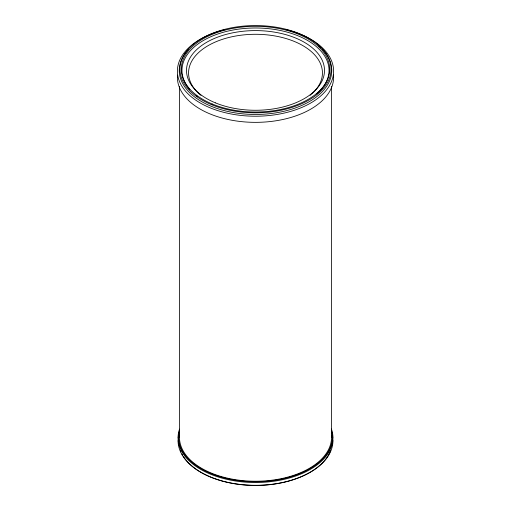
<?xml version="1.0" encoding="UTF-8"?>
<svg xmlns="http://www.w3.org/2000/svg" width="511" height="511" viewBox="0 0 511 511"><rect width="100%" height="100%" fill="white"/><g stroke="black" fill="none" stroke-linecap="round" stroke-linejoin="round"><path stroke-width="0.77" d="M331.53 86.385L331.53 437.288M179.47 86.5L179.47 437.403M331.492 435.851A76.03 43.895 0 0 1 254.976 481.241A76.03 43.895 0 0 1 179.553 435.251M332.948 440.539A77.448 44.713 0 0 1 255.602 485.316A77.448 44.713 0 0 1 178.052 440.661M178.211 437.735A77.448 44.713 0 0 1 178.416 436.279M332.565 436.158A77.448 44.713 0 0 1 332.776 437.62M330.662 450.376A76.874 44.38 0 0 1 323.846 461.388M323.348 461.938A76.874 44.38 0 0 1 252.364 485.412A76.874 44.38 0 0 1 184.937 458.68M184.516 458.105A76.874 44.38 0 0 1 183.334 456.368M182.619 455.192A76.874 44.38 0 0 1 181.967 454.004M180.951 451.909A76.874 44.38 0 0 1 180.377 450.491M331.435 429.029A77.448 44.713 0 0 1 255.602 482.525A77.448 44.713 0 0 1 179.521 429.144M331.53 430.779A76.874 44.38 0 0 1 255.602 481.732A76.874 44.38 0 0 1 179.444 430.894M200.957 95.346A66.941 38.651 0 0 1 210.098 44.54A66.941 38.651 0 0 1 298.545 43.339A66.941 38.651 0 0 1 311.812 93.839M311.212 94.369A66.941 38.651 0 0 1 310.145 95.263M298.807 33.598A78.106 45.096 0 0 1 314.291 100.82A78.106 45.096 0 0 1 196.844 100.903A78.106 45.096 0 0 1 212.02 33.662M212.729 33.394A78.106 45.096 0 0 1 217.839 31.618M218.587 31.388A78.106 45.096 0 0 1 220.861 30.711M222.4 30.283A78.106 45.096 0 0 1 224.731 29.676M286.083 29.632A78.106 45.096 0 0 1 292.228 31.331M292.982 31.561A78.106 45.096 0 0 1 298.098 33.33M333.511 74.983A78.106 45.096 0 0 1 255.602 122.353A78.106 45.096 0 0 1 177.483 75.104M322.709 49.631A76.267 44.029 0 0 1 255.602 114.464A76.267 44.029 0 0 1 188.195 49.733M318.858 45.926A76.267 44.029 0 0 1 321.138 48.015M189.76 89.438A73.52 42.445 0 0 1 252.824 28.016A73.52 42.445 0 0 1 323.463 86.627M323.061 87.177A73.52 42.445 0 0 1 316.686 93.973M197.444 96.477A73.52 42.445 0 0 1 196.198 95.525M212.359 104.04A74.204 42.841 0 0 0 329.359 73.329A74.204 42.841 0 0 0 224.789 30.181A74.204 42.841 0 0 0 212.359 104.04M215.38 102.845A68.998 39.839 0 0 0 324.178 74.287A68.998 39.839 0 0 0 226.941 34.173A68.998 39.839 0 0 0 215.38 102.845M211.56 104.685A75.577 43.633 0 0 0 330.726 73.405A75.577 43.633 0 0 0 224.22 29.466A75.577 43.633 0 0 0 211.56 104.685"/></g></svg>
